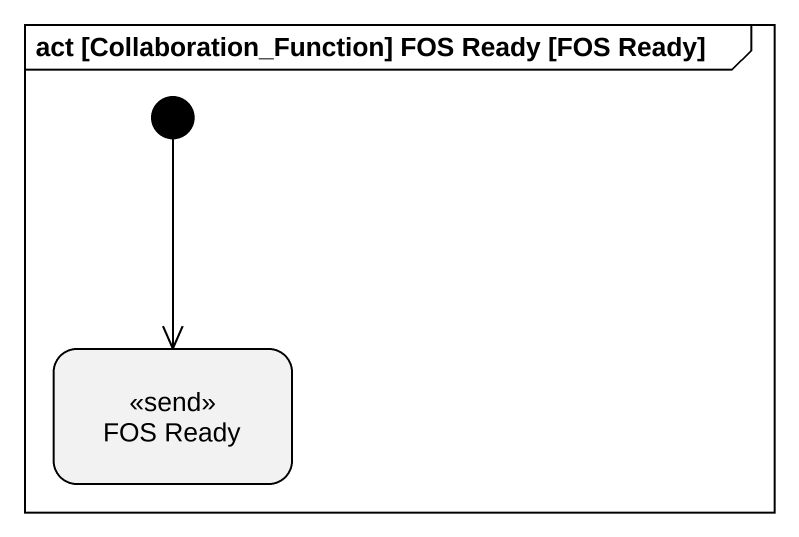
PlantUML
@startuml
mainframe act [Collaboration_Function] FOS Ready [FOS Ready]
hide empty description
state "FOS Ready" as FOS_Ready <<send>>
[*] --> FOS_Ready
@enduml
